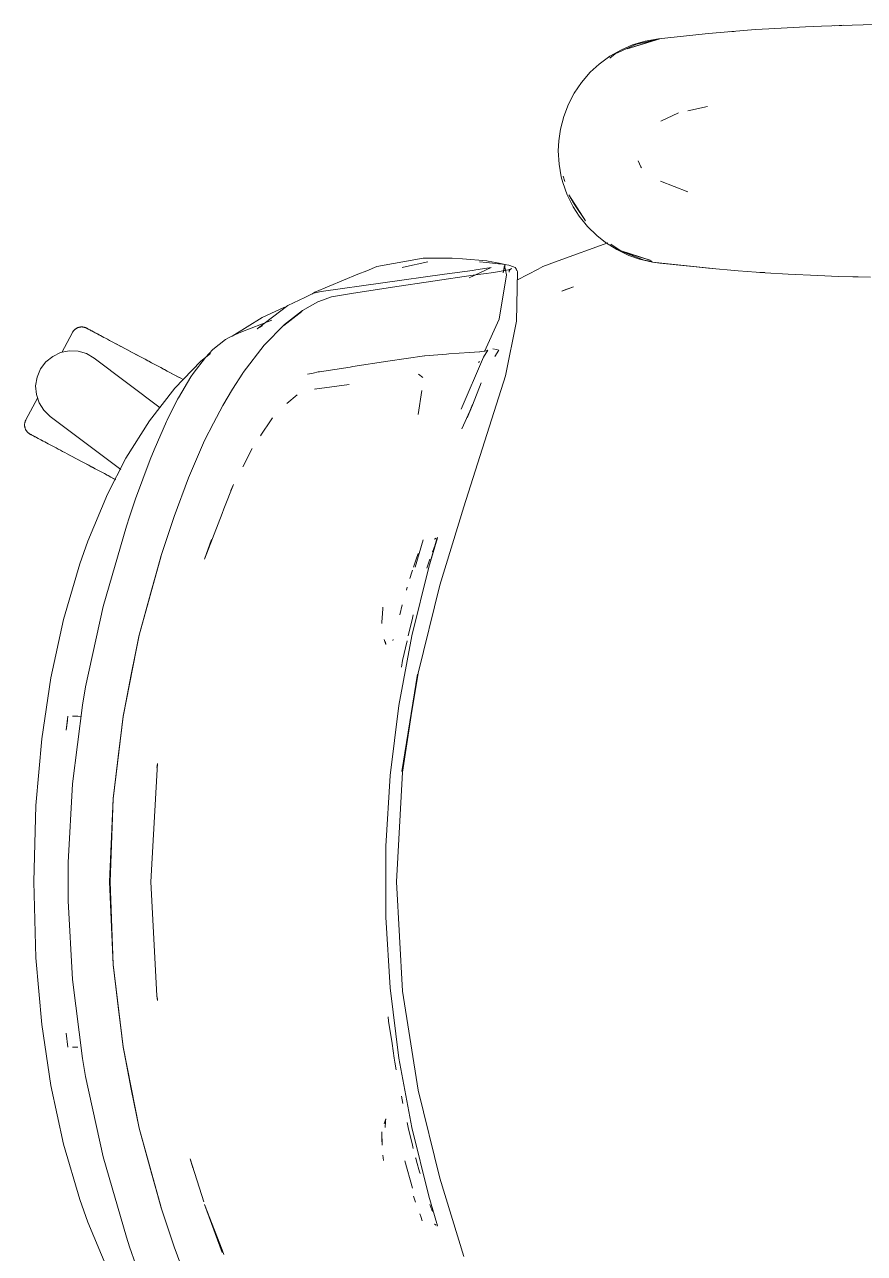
# Model space of a CAD drawing. Header units: millimetres. Extents: x 155927 to 295199, y -4084 to 97293.
# Drawn here: x 158395.9 to 158717.4, y 33034.4 to 33505.1 of the extents above; entities that cross this region are included whole.
import ezdxf

# ---------------------------------------------------------------- set-up
doc = ezdxf.new("R2010")
doc.units = ezdxf.units.MM
doc.header["$MEASUREMENT"] = 0
doc.layers.add('G-IMPT', color=8, linetype='CONTINUOUS', lineweight=9)
doc.layers.add('I-FURN', color=8, linetype='CONTINUOUS', lineweight=9)

msp = doc.modelspace()

# ---------------------------------------------------------------- linework, layer by layer
at = {"layer": 'G-IMPT'}
for p, q in [((158700.88, 33504.57), (158712.64, 33504.96)), ((158705.77, 33504.71), (158707.7, 33504.82)), ((158707.7, 33504.82), (158709.2, 33504.84)), ((158721.06, 33505.13), (158712.64, 33504.96)), ((158656.45, 33501.59), (158638.52, 33499.68)), ((158660.58, 33501.94), (158656.45, 33501.59)), ((158675.63, 33503.18), (158660.58, 33501.94)), ((158667.45, 33502.53), (158665.77, 33502.36)), ((158675.63, 33503.18), (158680.72, 33503.51)), ((158680.72, 33503.51), (158694.86, 33504.32)), ((158700.88, 33504.57), (158694.86, 33504.32)), ((158624.38, 33495.51), (158619.93, 33493)), ((158630.07, 33497.64), (158622, 33493.9)), ((158624.38, 33495.51), (158628.61, 33497.32)), ((158639.03, 33499.68), (158626.57, 33495.85)), ((158626.57, 33495.85), (158635.72, 33498.77)), ((158628.61, 33497.32), (158633.48, 33498.79)), ((158630.07, 33497.64), (158638.47, 33499.56)), ((158638.52, 33499.68), (158633.48, 33498.79)), ((158639.03, 33499.68), (158635.72, 33498.77)), ((158615.85, 33490), (158619.93, 33493)), ((158619.89, 33492.31), (158622, 33493.9)), ((158609.09, 33483), (158612.41, 33486.84)), ((158615.85, 33490), (158612.41, 33486.84)), ((158606.26, 33478.84), (158609.09, 33483)), ((158606.26, 33478.84), (158604.07, 33474.67)), ((158604.07, 33474.67), (158602.24, 33469.96)), ((158657.24, 33473.72), (158649.8, 33472.14)), ((158600.98, 33465.09), (158602.24, 33469.96)), ((158639.4, 33468.11), (158646.19, 33471.38)), ((158600.98, 33465.09), (158600.33, 33460.58)), ((158600.16, 33456.73), (158600.33, 33460.58)), ((158600.16, 33456.73), (158600.45, 33451.69)), ((158630.77, 33452.91), (158631.79, 33450.68)), ((158600.45, 33451.69), (158601.33, 33446.74)), ((158631.79, 33450.68), (158632.08, 33450.23)), ((158601.33, 33446.74), (158601.9, 33444.62)), ((158603.61, 33439.84), (158601.9, 33444.62)), ((158602.7, 33445.05), (158602.08, 33447.08)), ((158649.74, 33441.01), (158639.31, 33445.16)), ((158603.61, 33439.84), (158605.85, 33435.33)), ((158604.25, 33439.94), (158606.42, 33436.26)), ((158604.25, 33439.94), (158610.58, 33429.99)), ((158605.85, 33435.33), (158608.12, 33431.79)), ((158606.42, 33436.26), (158610.58, 33429.99)), ((158611.3, 33427.81), (158608.12, 33431.79)), ((158611.3, 33427.81), (158614.91, 33424.26)), ((158619.11, 33421.52), (158600.17, 33414.58)), ((158614.91, 33424.26), (158618.22, 33421.64)), ((158622.54, 33418.91), (158618.22, 33421.64)), ((158623.87, 33418.52), (158620.29, 33420.94)), ((158548.39, 33415.68), (158530.7, 33412.44)), ((158548.39, 33415.68), (158555.36, 33415.7)), ((158555.36, 33415.7), (158559.53, 33415.7)), ((158563.49, 33415.36), (158559.53, 33415.7)), ((158572.81, 33414.56), (158563.49, 33415.36)), ((158622.54, 33418.91), (158627.12, 33416.72)), ((158623.87, 33418.52), (158626.57, 33417.61)), ((158623.87, 33418.52), (158635.72, 33414.7)), ((158633.09, 33414.91), (158624.9, 33418.11)), ((158626.57, 33417.61), (158635.72, 33414.7)), ((158627.12, 33416.72), (158631.26, 33415.27)), ((158636.22, 33414.12), (158631.26, 33415.27)), ((158523.47, 33409.45), (158526.84, 33410.84)), ((158530.7, 33412.44), (158526.84, 33410.84)), ((158540.95, 33412.22), (158540.38, 33412.07)), ((158550.26, 33414.27), (158540.95, 33412.22)), ((158556.67, 33409.49), (158567.34, 33410.93)), ((158574.52, 33412.12), (158566.11, 33408.13)), ((158568.63, 33411.15), (158567.34, 33410.93)), ((158568.63, 33411.15), (158573.65, 33411.98)), ((158572.64, 33414.04), (158570.05, 33414.25)), ((158577.33, 33413.52), (158572.64, 33414.04)), ((158572.81, 33414.56), (158573.28, 33414.52)), ((158573.28, 33414.52), (158577.53, 33413.7)), ((158574.52, 33412.12), (158573.65, 33411.98)), ((158581.76, 33411.32), (158575.49, 33410.21)), ((158577.94, 33413.45), (158577.33, 33413.52)), ((158577.53, 33413.7), (158579.85, 33413.26)), ((158577.94, 33413.45), (158581.22, 33412.91)), ((158579.13, 33409.98), (158579.85, 33413.26)), ((158579.13, 33409.98), (158579.62, 33412.85)), ((158579.62, 33412.85), (158580.3, 33409.27)), ((158581.14, 33411.15), (158582.23, 33411.71)), ((158581.14, 33411.15), (158581.76, 33411.32)), ((158583.08, 33412.36), (158581.22, 33412.91)), ((158581.33, 33410.28), (158581.41, 33410.78)), ((158581.73, 33411.32), (158581.41, 33410.78)), ((158581.73, 33411.32), (158582.23, 33411.71)), ((158583.08, 33412.36), (158583.62, 33412.04)), ((158583.62, 33412.04), (158584, 33411.54)), ((158584.6, 33410.51), (158584, 33411.54)), ((158584.12, 33410.92), (158584, 33411.54)), ((158584, 33411.54), (158584.02, 33411.47)), ((158584.12, 33410.92), (158584.02, 33411.47)), ((158584.22, 33391.52), (158584.6, 33410.51)), ((158584.54, 33407.32), (158592.44, 33411.46)), ((158592.44, 33411.46), (158594.2, 33412.39)), ((158600.17, 33414.58), (158594.2, 33412.39)), ((158636.14, 33414.33), (158633.09, 33414.91)), ((158636.22, 33414.12), (158659.17, 33411.66)), ((158636.22, 33414.12), (158639.03, 33413.78)), ((158636.22, 33414.12), (158657.65, 33411.76)), ((158659.17, 33411.66), (158639.03, 33413.78)), ((158657.65, 33411.76), (158669.05, 33410.78)), ((158679.34, 33410.05), (158669.05, 33410.78)), ((158507.02, 33402.66), (158523.47, 33409.45)), ((158556.67, 33409.49), (158509.46, 33402.82)), ((158567.64, 33409.1), (158536.76, 33404.55)), ((158575.49, 33410.21), (158567.64, 33409.1)), ((158577.59, 33392.22), (158580.3, 33409.27)), ((158677.3, 33410.19), (158675.88, 33410.32)), ((158677.3, 33410.19), (158679.2, 33410.1)), ((158679.34, 33410.05), (158688.21, 33409.49)), ((158699.52, 33408.95), (158688.21, 33409.49)), ((158699.52, 33408.95), (158707.4, 33408.65)), ((158719.7, 33408.36), (158707.4, 33408.65)), ((158712.92, 33408.5), (158715, 33408.5)), ((158503.1, 33400.6), (158506.46, 33402.17)), ((158505.85, 33401.89), (158507.02, 33402.66)), ((158509.46, 33402.82), (158506.46, 33402.17)), ((158513.32, 33400.85), (158521, 33402.15)), ((158536.76, 33404.55), (158521, 33402.15)), ((158601.48, 33402.98), (158605.94, 33404.62)), ((158601.48, 33402.98), (158602.06, 33403.24)), ((158605.94, 33404.62), (158602.06, 33403.24)), ((158484.87, 33388.62), (158496.58, 33397.56)), ((158495.39, 33396.89), (158486.76, 33392.91)), ((158503.1, 33400.6), (158496.58, 33397.56)), ((158502.28, 33395.6), (158508.11, 33398.89)), ((158508.11, 33398.89), (158508.53, 33399.1)), ((158513.32, 33400.85), (158508.53, 33399.1)), ((158486.76, 33392.91), (158475.31, 33385.79)), ((158490.53, 33391.85), (158478.62, 33387.35)), ((158495.1, 33389.88), (158502.05, 33395.27)), ((158495.1, 33389.88), (158498.68, 33392.68)), ((158502.28, 33395.6), (158495.31, 33390.18)), ((158502.05, 33395.27), (158498.68, 33392.68)), ((158577.59, 33392.22), (158571.98, 33379.87)), ((158476.39, 33386.27), (158478.62, 33387.35)), ((158484.87, 33388.62), (158486.9, 33389.78)), ((158487.58, 33382.28), (158495.31, 33390.18)), ((158584.22, 33391.52), (158580.02, 33370.57)), ((158472.82, 33384.48), (158467.96, 33380.62)), ((158472.82, 33384.48), (158473.96, 33385.1)), ((158473.96, 33385.1), (158476.39, 33386.27)), ((158487.58, 33382.28), (158479.55, 33371.84)), ((158465.06, 33377.6), (158460.35, 33371.47)), ((158463.39, 33376.18), (158467.06, 33379.18)), ((158467.96, 33380.62), (158465.06, 33377.6)), ((158534.93, 33376.21), (158549, 33378.24)), ((158549.08, 33378.25), (158549, 33378.24)), ((158549.08, 33378.25), (158557.33, 33378.87)), ((158557.33, 33378.87), (158558.31, 33378.94)), ((158558.31, 33378.94), (158566.17, 33379.5)), ((158571.48, 33377.72), (158563.05, 33357.74)), ((158566.17, 33379.5), (158570.05, 33379.8)), ((158570.13, 33379.8), (158570.05, 33379.8)), ((158570.13, 33379.8), (158572.51, 33380.1)), ((158573.24, 33380.39), (158571.48, 33377.72)), ((158572.52, 33380.1), (158572.51, 33380.1)), ((158572.52, 33380.1), (158573.24, 33380.39)), ((158575.16, 33380.86), (158576.51, 33380.69)), ((158575.86, 33377.93), (158577.39, 33380.42)), ((158577.45, 33380.4), (158575.86, 33377.93)), ((158577.39, 33380.42), (158575.9, 33377.95)), ((158576.51, 33380.69), (158577.39, 33380.42)), ((158577.45, 33380.4), (158577.39, 33380.42)), ((158463.39, 33376.18), (158453.43, 33365.88)), ((158520.46, 33373.92), (158508.73, 33372.11)), ((158520.46, 33373.92), (158521.07, 33374.01)), ((158521.58, 33374.09), (158521.07, 33374.01)), ((158534.93, 33376.21), (158521.58, 33374.09)), ((158570.03, 33376), (158569.59, 33375.73)), ((158454.75, 33362.18), (158459.48, 33370.18)), ((158460.35, 33371.47), (158459.48, 33370.18)), ((158475.5, 33365.49), (158479.39, 33371.59)), ((158479.39, 33371.59), (158479.55, 33371.84)), ((158504.12, 33371.16), (158506.28, 33371.62)), ((158506.28, 33371.62), (158508.27, 33372.04)), ((158508.73, 33372.11), (158508.27, 33372.04)), ((158548.34, 33369.86), (158546.7, 33371.14)), ((158564.03, 33320.33), (158580.02, 33370.57)), ((158443.63, 33353.28), (158453.43, 33365.88)), ((158475.5, 33365.49), (158471.74, 33359.26)), ((158520.16, 33367.24), (158506.8, 33365.46)), ((158506.8, 33365.46), (158507.27, 33365.6)), ((158547.99, 33364.91), (158546.59, 33355.75)), ((158547.99, 33364.91), (158547.95, 33364.56)), ((158567.34, 33359.38), (158570.6, 33367.85)), ((158454.44, 33361.58), (158450.44, 33353.57)), ((158454.44, 33361.58), (158454.75, 33362.18)), ((158468.17, 33352.47), (158471.74, 33359.26)), ((158496.3, 33359.96), (158500.21, 33363.3)), ((158567.35, 33359.59), (158565.32, 33354.47)), ((158565.33, 33354.48), (158567.35, 33359.59)), ((158567.34, 33359.38), (158565.33, 33354.48)), ((158490.03, 33353.33), (158490.78, 33354.43)), ((158566.32, 33357), (158563.27, 33350.29)), ((158434.65, 33338.99), (158443.63, 33353.28)), ((158450.22, 33353.13), (158445.45, 33342.17)), ((158450.22, 33353.13), (158450.44, 33353.57)), ((158468.17, 33352.47), (158464.78, 33345.74)), ((158490.03, 33353.33), (158486.54, 33348.19)), ((158458.6, 33331.52), (158464.78, 33345.74)), ((158486.54, 33348.19), (158486.14, 33347.62)), ((158445.45, 33342.17), (158443.97, 33338.49)), ((158483, 33342.72), (158479.46, 33335.75)), ((158427.56, 33325.21), (158434.65, 33338.99)), ((158438.37, 33323.42), (158443.97, 33338.49)), ((158453.14, 33316.64), (158458.6, 33331.52)), ((158472.11, 33319.56), (158475.83, 33328.88)), ((158475.83, 33328.88), (158474.83, 33326.64)), ((158420.04, 33307.24), (158427.56, 33325.21)), ((158438.37, 33323.42), (158436.03, 33316.59)), ((158434.84, 33312.99), (158436.03, 33316.59)), ((158453.14, 33316.64), (158448.14, 33301.72)), ((158464.73, 33300.38), (158471.44, 33317.83)), ((158471.44, 33317.83), (158472.11, 33319.56)), ((158554.85, 33290.35), (158564.03, 33320.33)), ((158434.84, 33312.99), (158425.89, 33282.16)), ((158420.04, 33307.24), (158416.97, 33298.5)), ((158464.73, 33300.38), (158467.45, 33307.81)), ((158545.43, 33297.3), (158548.46, 33307.73)), ((158550.62, 33297.3), (158553.89, 33308.52)), ((158550.62, 33297.3), (158553.74, 33308.12)), ((158550.62, 33297.3), (158553.68, 33307.83)), ((158552.8, 33307.98), (158553.41, 33308.37)), ((158552.8, 33307.98), (158553.01, 33308.13)), ((158553.68, 33307.83), (158553.74, 33308.12)), ((158553.89, 33308.52), (158553.76, 33308.77)), ((158546.55, 33302.48), (158545.79, 33300.32)), ((158552, 33303.08), (158552.35, 33304.05)), ((158552.35, 33304.05), (158552.75, 33305.12)), ((158416.97, 33298.5), (158410.8, 33277.26)), ((158439.75, 33271.22), (158448.14, 33301.72)), ((158439.75, 33271.22), (158448.18, 33301.63)), ((158444.4, 33288.47), (158448.18, 33301.63)), ((158545.54, 33299.6), (158544.77, 33297.29)), ((158545.54, 33299.6), (158545.79, 33300.32)), ((158549.99, 33297.3), (158550.73, 33299.53)), ((158551.01, 33300.33), (158550.73, 33299.53)), ((158544.14, 33295.38), (158543.35, 33292.89)), ((158544.07, 33270.98), (158550.62, 33297.3)), ((158544.39, 33296.16), (158544.14, 33295.38)), ((158549.99, 33297.3), (158549.84, 33296.84)), ((158444.4, 33288.47), (158439.75, 33271.22)), ((158542.36, 33289.59), (158542.03, 33288.47)), ((158554.85, 33290.35), (158546.54, 33256.67)), ((158419.23, 33251.37), (158425.89, 33282.16)), ((158532.76, 33277.74), (158533.03, 33281.45)), ((158533.03, 33281.45), (158533.07, 33281.93)), ((158540.45, 33282.8), (158539.46, 33278.94)), ((158540.45, 33282.8), (158540.06, 33281.27)), ((158544.31, 33277.72), (158544.65, 33279)), ((158410.8, 33277.26), (158405.98, 33254.9)), ((158532.65, 33275.67), (158532.66, 33276.37)), ((158532.76, 33277.74), (158532.66, 33276.37)), ((158542.75, 33270.97), (158544.31, 33277.72)), ((158433.58, 33240.1), (158439.79, 33271.34)), ((158439.79, 33271.34), (158433.58, 33240.17)), ((158439.75, 33271.22), (158436.67, 33256.2)), ((158534.19, 33267.58), (158533.5, 33269.53)), ((158536.86, 33269.18), (158536.99, 33269.59)), ((158544.07, 33270.98), (158539.14, 33244.32)), ((158534.19, 33267.58), (158533.97, 33268.63)), ((158540.59, 33261.57), (158542.3, 33268.99)), ((158540.12, 33258.94), (158540.59, 33261.57)), ((158433.58, 33240.1), (158436.67, 33256.2)), ((158546.54, 33256.67), (158540.28, 33218.93)), ((158540.28, 33218.93), (158546.27, 33256.29)), ((158540.54, 33218.75), (158546.27, 33256.29)), ((158402.49, 33231.48), (158405.98, 33254.9)), ((158418.04, 33244.45), (158419.23, 33251.37)), ((158414.23, 33214.28), (158418.04, 33244.45)), ((158539.14, 33244.32), (158535.84, 33217.4)), ((158412.39, 33240.18), (158411.74, 33234.77)), ((158412.31, 33238.53), (158411.74, 33234.77)), ((158414.15, 33240.21), (158416.25, 33240.14)), ((158414.15, 33240.21), (158414.27, 33240.21)), ((158417.49, 33240.09), (158416.25, 33240.14)), ((158429.75, 33208.58), (158433.58, 33240.17)), ((158429.79, 33208.54), (158433.58, 33240.1)), ((158431.63, 33224.62), (158433.58, 33240.1)), ((158400.23, 33205.91), (158402.49, 33231.48)), ((158431.63, 33224.62), (158429.79, 33208.54)), ((158444.25, 33176.77), (158446.75, 33222.11)), ((158446.75, 33222.11), (158446.52, 33220.49)), ((158446.52, 33220.49), (158446.75, 33221.8)), ((158446.79, 33222.04), (158446.75, 33221.8)), ((158540.54, 33218.75), (158538.18, 33176.77)), ((158412.61, 33184.08), (158414.23, 33214.28)), ((158534.19, 33190.33), (158535.84, 33217.4)), ((158428.42, 33176.77), (158429.75, 33208.58)), ((158429.79, 33208.54), (158428.65, 33176.77)), ((158429.79, 33208.54), (158429.12, 33193.65)), ((158399.38, 33176.77), (158400.23, 33205.91)), ((158429.12, 33193.65), (158428.65, 33176.77)), ((158534.19, 33163.21), (158534.19, 33190.33)), ((158412.61, 33184.08), (158412.52, 33176.77)), ((158400.23, 33147.62), (158399.38, 33176.77)), ((158412.61, 33169.45), (158412.52, 33176.77)), ((158429.75, 33144.95), (158428.42, 33176.77)), ((158429.12, 33159.88), (158428.65, 33176.77)), ((158429.79, 33144.99), (158428.65, 33176.77)), ((158444.19, 33176.77), (158446.52, 33133.04)), ((158444.25, 33176.77), (158446.52, 33133.04)), ((158540.54, 33134.78), (158538.18, 33176.77)), ((158412.61, 33169.45), (158414.23, 33139.25)), ((158534.19, 33163.21), (158535.84, 33136.13)), ((158429.12, 33159.88), (158429.79, 33144.99)), ((158402.49, 33122.05), (158400.23, 33147.62)), ((158429.75, 33144.95), (158433.58, 33113.36)), ((158429.79, 33144.99), (158433.58, 33113.44)), ((158429.79, 33144.99), (158431.63, 33128.91)), ((158414.23, 33139.25), (158418.04, 33109.08)), ((158446.52, 33133.04), (158446.78, 33131.26)), ((158446.52, 33133.04), (158446.75, 33131.73)), ((158539.14, 33109.22), (158535.84, 33136.13)), ((158546.54, 33096.86), (158540.54, 33134.78)), ((158433.58, 33113.44), (158431.63, 33128.91)), ((158446.79, 33131.49), (158446.75, 33131.73)), ((158535.23, 33123.37), (158535.04, 33125.03)), ((158536.52, 33114.84), (158535.23, 33123.37)), ((158405.98, 33098.63), (158402.49, 33122.05)), ((158412.39, 33113.35), (158411.74, 33118.77)), ((158536.52, 33114.84), (158537.37, 33109.22)), ((158416.25, 33113.39), (158414.15, 33113.32)), ((158414.15, 33113.32), (158414.27, 33113.32)), ((158439.75, 33082.31), (158433.58, 33113.44)), ((158433.58, 33113.44), (158436.67, 33097.33)), ((158439.75, 33082.31), (158433.58, 33113.36)), ((158537.37, 33109.22), (158537.62, 33107.59)), ((158544.07, 33082.55), (158539.14, 33109.22)), ((158418.04, 33109.08), (158419.23, 33102.16)), ((158538.17, 33104.69), (158537.62, 33107.59)), ((158425.89, 33071.37), (158419.23, 33102.16)), ((158410.8, 33076.27), (158405.98, 33098.63)), ((158439.75, 33082.31), (158436.67, 33097.33)), ((158546.54, 33096.86), (158554.85, 33063.18)), ((158540.1, 33094.58), (158540.64, 33091.77)), ((158534.19, 33085.95), (158533.5, 33084)), ((158533.97, 33084.91), (158534.19, 33085.95)), ((158444.4, 33065.06), (158439.75, 33082.31)), ((158439.75, 33082.31), (158448.14, 33051.81)), ((158439.75, 33082.31), (158448.18, 33051.9)), ((158533.93, 33082.74), (158533.94, 33082.6)), ((158533.97, 33084.91), (158533.94, 33082.6)), ((158542.3, 33084.54), (158542.75, 33082.56)), ((158544.31, 33075.81), (158542.75, 33082.56)), ((158544.07, 33082.55), (158550.62, 33056.23)), ((158416.97, 33055.03), (158410.8, 33076.27)), ((158532.65, 33080.9), (158532.74, 33075.84)), ((158532.65, 33080.9), (158532.65, 33078.11)), ((158532.74, 33075.84), (158532.65, 33078.11)), ((158533.05, 33072.05), (158533.26, 33069.95)), ((158544.31, 33075.81), (158544.64, 33074.51)), ((158425.89, 33071.37), (158434.84, 33040.54)), ((158459.2, 33070.62), (158460.28, 33067.19)), ((158459.2, 33070.62), (158464.45, 33054.14)), ((158544.34, 33059.33), (158541.41, 33069.8)), ((158545.61, 33070.79), (158545.56, 33070.97)), ((158545.93, 33069.65), (158545.61, 33070.79)), ((158545.93, 33069.65), (158547.04, 33065.66)), ((158444.4, 33065.06), (158448.18, 33051.9)), ((158547.04, 33065.66), (158547.25, 33064.97)), ((158564.03, 33033.21), (158554.85, 33063.18)), ((158416.97, 33055.03), (158420.04, 33046.29)), ((158464.73, 33053.15), (158471.55, 33034.74)), ((158464.73, 33053.15), (158471.44, 33035.7)), ((158544.78, 33056.24), (158545.51, 33054.02)), ((158550.62, 33056.23), (158553.69, 33045.8)), ((158551.78, 33051.03), (158551.04, 33053.13)), ((158448.14, 33051.81), (158453.14, 33036.89)), ((158547.5, 33048.48), (158547.12, 33049.49)), ((158547.5, 33048.48), (158548.11, 33046.82)), ((158551.78, 33051.03), (158552.02, 33050.37)), ((158420.04, 33046.29), (158427.56, 33028.32)), ((158552.8, 33045.55), (158553.01, 33045.4)), ((158552.8, 33045.55), (158553.41, 33045.16)), ((158553.76, 33045.53), (158553.69, 33045.8)), ((158553.83, 33045.23), (158553.76, 33045.53)), ((158553.8, 33044.77), (158553.89, 33045.01)), ((158553.89, 33045.01), (158553.83, 33045.23)), ((158434.84, 33040.54), (158436.03, 33036.94)), ((158438.44, 33030), (158436.03, 33036.94)), ((158458.6, 33022.01), (158453.14, 33036.89)), ((158471.44, 33035.7), (158472.11, 33033.97))]:
    msp.add_line(p, q, dxfattribs=at)
at = {"layer": 'I-FURN'}
for p, q in [((158414.16, 33387.14), (158410.13, 33379.56)), ((158414.16, 33387.14), (158414.24, 33387.29)), ((158414.24, 33387.29), (158414.32, 33387.42)), ((158414.32, 33387.42), (158414.41, 33387.56)), ((158414.41, 33387.56), (158414.5, 33387.69)), ((158414.5, 33387.69), (158414.6, 33387.81)), ((158414.6, 33387.81), (158414.71, 33387.94)), ((158414.71, 33387.94), (158414.82, 33388.05)), ((158414.82, 33388.05), (158414.93, 33388.17)), ((158414.93, 33388.17), (158415.05, 33388.28)), ((158415.05, 33388.28), (158415.17, 33388.38)), ((158415.17, 33388.38), (158415.3, 33388.48)), ((158415.3, 33388.48), (158415.43, 33388.57)), ((158415.43, 33388.57), (158415.57, 33388.66)), ((158415.57, 33388.66), (158415.71, 33388.75)), ((158415.71, 33388.75), (158415.85, 33388.82)), ((158415.85, 33388.82), (158415.99, 33388.9)), ((158415.99, 33388.9), (158416.14, 33388.96)), ((158416.14, 33388.96), (158416.29, 33389.02)), ((158416.29, 33389.02), (158416.44, 33389.08)), ((158416.44, 33389.08), (158416.59, 33389.12)), ((158416.59, 33389.12), (158416.75, 33389.17)), ((158416.75, 33389.17), (158416.91, 33389.2)), ((158416.91, 33389.2), (158417.07, 33389.23)), ((158417.07, 33389.23), (158417.22, 33389.25)), ((158417.22, 33389.25), (158417.39, 33389.27)), ((158417.39, 33389.27), (158417.55, 33389.28)), ((158417.55, 33389.28), (158417.71, 33389.28)), ((158417.71, 33389.28), (158417.87, 33389.28)), ((158417.87, 33389.28), (158418.03, 33389.27)), ((158418.03, 33389.27), (158418.19, 33389.26)), ((158418.19, 33389.26), (158418.35, 33389.23)), ((158418.35, 33389.23), (158418.51, 33389.2)), ((158418.51, 33389.2), (158418.67, 33389.17)), ((158418.67, 33389.17), (158418.82, 33389.13)), ((158418.82, 33389.13), (158418.98, 33389.08)), ((158418.98, 33389.08), (158419.13, 33389.03)), ((158419.13, 33389.03), (158419.28, 33388.97)), ((158419.28, 33388.97), (158419.42, 33388.9)), ((158419.42, 33388.9), (158419.57, 33388.83)), ((158419.57, 33388.83), (158419.61, 33388.81)), ((158419.61, 33388.81), (158419.63, 33388.8)), ((158419.66, 33388.79), (158419.61, 33388.81)), ((158419.61, 33388.81), (158419.61, 33388.81)), ((158419.63, 33388.8), (158419.69, 33388.77)), ((158419.74, 33388.74), (158419.66, 33388.79)), ((158419.69, 33388.77), (158419.79, 33388.72)), ((158419.86, 33388.68), (158419.74, 33388.74)), ((158419.79, 33388.72), (158419.93, 33388.64)), ((158420.02, 33388.59), (158419.86, 33388.68)), ((158419.93, 33388.64), (158420.11, 33388.54)), ((158420.22, 33388.48), (158420.02, 33388.59)), ((158420.11, 33388.54), (158420.33, 33388.43)), ((158420.46, 33388.36), (158420.22, 33388.48)), ((158420.33, 33388.43), (158420.59, 33388.29)), ((158420.74, 33388.21), (158420.46, 33388.36)), ((158420.59, 33388.29), (158420.88, 33388.13)), ((158421.06, 33388.04), (158420.74, 33388.21)), ((158420.88, 33388.13), (158421.22, 33387.95)), ((158421.42, 33387.85), (158421.06, 33388.04)), ((158421.22, 33387.95), (158421.59, 33387.76)), ((158421.81, 33387.64), (158421.42, 33387.85)), ((158421.59, 33387.76), (158422, 33387.54)), ((158422.24, 33387.41), (158421.81, 33387.64)), ((158422, 33387.54), (158422.45, 33387.3)), ((158422.7, 33387.16), (158422.24, 33387.41)), ((158422.45, 33387.3), (158422.93, 33387.04)), ((158423.21, 33386.9), (158422.7, 33387.16)), ((158422.93, 33387.04), (158423.45, 33386.77)), ((158423.74, 33386.61), (158423.21, 33386.9)), ((158423.45, 33386.77), (158424, 33386.48)), ((158424.31, 33386.31), (158423.74, 33386.61)), ((158424, 33386.48), (158424.58, 33386.17)), ((158424.91, 33385.99), (158424.31, 33386.31)), ((158425.54, 33385.65), (158424.91, 33385.99)), ((158426.21, 33385.3), (158425.54, 33385.65)), ((158426.9, 33384.93), (158426.21, 33385.3)), ((158427.63, 33384.55), (158426.9, 33384.93)), ((158428.37, 33384.15), (158427.63, 33384.55)), ((158429.15, 33383.74), (158428.37, 33384.15)), ((158429.95, 33383.31), (158429.15, 33383.74)), ((158430.78, 33382.87), (158429.95, 33383.31)), ((158430.33, 33383.11), (158431.16, 33382.67)), ((158431.62, 33382.42), (158430.78, 33382.87)), ((158431.16, 33382.67), (158432.02, 33382.21)), ((158432.49, 33381.96), (158431.62, 33382.42)), ((158404, 33375.9), (158406.62, 33378.03)), ((158406.62, 33378.03), (158409.67, 33379.47)), ((158409.67, 33379.47), (158412.97, 33380.14)), ((158412.97, 33380.14), (158416.34, 33380)), ((158416.34, 33380), (158419.58, 33379.06)), ((158419.58, 33379.06), (158422.5, 33377.37)), ((158432.02, 33382.21), (158432.9, 33381.75)), ((158433.38, 33381.49), (158432.49, 33381.96)), ((158432.9, 33381.75), (158433.79, 33381.27)), ((158434.28, 33381.01), (158433.38, 33381.49)), ((158433.79, 33381.27), (158434.71, 33380.78)), ((158435.21, 33380.52), (158434.28, 33381.01)), ((158434.71, 33380.78), (158435.64, 33380.29)), ((158436.14, 33380.02), (158435.21, 33380.52)), ((158435.64, 33380.29), (158436.58, 33379.79)), ((158437.1, 33379.51), (158436.14, 33380.02)), ((158436.58, 33379.79), (158437.54, 33379.28)), ((158438.06, 33379), (158437.1, 33379.51)), ((158437.54, 33379.28), (158438.51, 33378.76)), ((158439.03, 33378.48), (158438.06, 33379)), ((158438.51, 33378.76), (158439.49, 33378.24)), ((158440.02, 33377.96), (158439.03, 33378.48)), ((158439.49, 33378.24), (158440.47, 33377.72)), ((158441.01, 33377.43), (158440.02, 33377.96)), ((158440.47, 33377.72), (158441.47, 33377.19)), ((158400.65, 33370.1), (158401.97, 33373.2)), ((158401.97, 33373.2), (158404, 33375.9)), ((158422.5, 33377.37), (158447.82, 33358.29)), ((158442.01, 33376.9), (158441.01, 33377.43)), ((158441.47, 33377.19), (158442.47, 33376.66)), ((158443.01, 33376.37), (158442.01, 33376.9)), ((158442.47, 33376.66), (158443.47, 33376.12)), ((158444.01, 33375.84), (158443.01, 33376.37)), ((158443.47, 33376.12), (158444.47, 33375.59)), ((158445.02, 33375.3), (158444.01, 33375.84)), ((158444.47, 33375.59), (158445.48, 33375.06)), ((158446.02, 33374.77), (158445.02, 33375.3)), ((158445.48, 33375.06), (158446.48, 33374.52)), ((158447.02, 33374.23), (158446.02, 33374.77)), ((158446.48, 33374.52), (158447.48, 33373.99)), ((158448.02, 33373.7), (158447.02, 33374.23)), ((158447.48, 33373.99), (158448.48, 33373.46)), ((158449.02, 33373.17), (158448.02, 33373.7)), ((158448.48, 33373.46), (158449.47, 33372.93)), ((158450, 33372.65), (158449.02, 33373.17)), ((158449.47, 33372.93), (158450.46, 33372.41)), ((158400.1, 33366.77), (158400.65, 33370.1)), ((158450.98, 33372.13), (158450, 33372.65)), ((158450.46, 33372.41), (158451.43, 33371.89)), ((158451.95, 33371.61), (158450.98, 33372.13)), ((158451.43, 33371.89), (158452.39, 33371.38)), ((158452.91, 33371.1), (158451.95, 33371.61)), ((158452.39, 33371.38), (158453.35, 33370.87)), ((158453.85, 33370.6), (158452.91, 33371.1)), ((158453.35, 33370.87), (158454.28, 33370.37)), ((158454.78, 33370.11), (158453.85, 33370.6)), ((158454.28, 33370.37), (158455.21, 33369.88)), ((158455.7, 33369.62), (158454.78, 33370.11)), ((158455.21, 33369.88), (158455.62, 33369.66)), ((158456.59, 33369.15), (158455.7, 33369.62)), ((158400.37, 33363.41), (158400.1, 33366.77)), ((158400.82, 33362.06), (158396.35, 33353.65)), ((158401.43, 33360.21), (158400.37, 33363.41)), ((158403.23, 33357.36), (158401.43, 33360.21)), ((158405.66, 33355.02), (158403.23, 33357.36)), ((158432.73, 33334.62), (158405.66, 33355.02)), ((158395.87, 33351.75), (158395.88, 33351.91)), ((158395.88, 33351.58), (158395.87, 33351.75)), ((158395.88, 33351.91), (158395.89, 33352.07)), ((158395.89, 33351.42), (158395.88, 33351.58)), ((158395.89, 33352.07), (158395.9, 33352.23)), ((158395.9, 33351.26), (158395.89, 33351.42)), ((158395.9, 33352.23), (158395.92, 33352.39)), ((158395.93, 33351.1), (158395.9, 33351.26)), ((158395.92, 33352.39), (158395.95, 33352.55)), ((158395.96, 33350.95), (158395.93, 33351.1)), ((158395.95, 33352.55), (158395.99, 33352.7)), ((158395.99, 33350.79), (158395.96, 33350.95)), ((158395.99, 33352.7), (158396.03, 33352.86)), ((158396.03, 33350.63), (158395.99, 33350.79)), ((158396.03, 33352.86), (158396.08, 33353.01)), ((158396.08, 33350.48), (158396.03, 33350.63)), ((158396.08, 33353.01), (158396.13, 33353.17)), ((158396.14, 33350.33), (158396.08, 33350.48)), ((158396.13, 33353.17), (158396.19, 33353.32)), ((158396.2, 33350.18), (158396.14, 33350.33)), ((158396.19, 33353.32), (158396.25, 33353.46)), ((158396.26, 33350.03), (158396.2, 33350.18)), ((158396.25, 33353.46), (158396.33, 33353.61)), ((158396.33, 33349.89), (158396.26, 33350.03)), ((158396.33, 33353.61), (158396.35, 33353.65)), ((158396.41, 33349.74), (158396.33, 33349.89)), ((158396.49, 33349.61), (158396.41, 33349.74)), ((158396.58, 33349.47), (158396.49, 33349.61)), ((158396.68, 33349.34), (158396.58, 33349.47)), ((158396.78, 33349.21), (158396.68, 33349.34)), ((158396.88, 33349.09), (158396.78, 33349.21)), ((158396.99, 33348.97), (158396.88, 33349.09)), ((158397.1, 33348.86), (158396.99, 33348.97)), ((158397.22, 33348.75), (158397.1, 33348.86)), ((158397.34, 33348.64), (158397.22, 33348.75)), ((158397.47, 33348.54), (158397.34, 33348.64)), ((158397.6, 33348.45), (158397.47, 33348.54)), ((158397.73, 33348.36), (158397.6, 33348.45)), ((158397.87, 33348.27), (158397.73, 33348.36)), ((158398.01, 33348.2), (158397.87, 33348.27)), ((158398.02, 33348.19), (158398.01, 33348.2)), ((158398.01, 33348.2), (158398.03, 33348.19)), ((158398.06, 33348.17), (158398.02, 33348.19)), ((158398.03, 33348.19), (158398.09, 33348.15)), ((158398.14, 33348.13), (158398.06, 33348.17)), ((158398.09, 33348.15), (158398.19, 33348.1)), ((158398.26, 33348.06), (158398.14, 33348.13)), ((158398.19, 33348.1), (158398.33, 33348.03)), ((158398.43, 33347.98), (158398.26, 33348.06)), ((158398.33, 33348.03), (158398.51, 33347.93)), ((158398.63, 33347.87), (158398.43, 33347.98)), ((158398.51, 33347.93), (158398.73, 33347.81)), ((158398.87, 33347.74), (158398.63, 33347.87)), ((158398.73, 33347.81), (158398.99, 33347.68)), ((158399.15, 33347.59), (158398.87, 33347.74)), ((158398.99, 33347.68), (158399.29, 33347.52)), ((158399.46, 33347.42), (158399.15, 33347.59)), ((158399.29, 33347.52), (158399.62, 33347.34)), ((158399.82, 33347.23), (158399.46, 33347.42)), ((158399.62, 33347.34), (158400, 33347.14)), ((158400.21, 33347.03), (158399.82, 33347.23)), ((158400, 33347.14), (158400.41, 33346.92)), ((158400.64, 33346.8), (158400.21, 33347.03)), ((158400.41, 33346.92), (158400.85, 33346.69)), ((158401.11, 33346.55), (158400.64, 33346.8)), ((158400.85, 33346.69), (158401.33, 33346.43)), ((158401.61, 33346.28), (158401.11, 33346.55)), ((158401.33, 33346.43), (158401.85, 33346.15)), ((158402.14, 33346), (158401.61, 33346.28)), ((158401.85, 33346.15), (158402.4, 33345.86)), ((158402.71, 33345.7), (158402.14, 33346)), ((158402.4, 33345.86), (158402.99, 33345.55)), ((158402.99, 33345.55), (158403.6, 33345.22)), ((158403.6, 33345.22), (158404.25, 33344.88)), ((158404.25, 33344.88), (158404.93, 33344.52)), ((158404.93, 33344.52), (158405.64, 33344.14)), ((158405.64, 33344.14), (158406.37, 33343.75)), ((158406.37, 33343.75), (158407.13, 33343.35)), ((158407.13, 33343.35), (158407.92, 33342.93)), ((158407.92, 33342.93), (158408.73, 33342.5)), ((158408.73, 33342.5), (158409.57, 33342.05)), ((158409.57, 33342.05), (158410.42, 33341.6)), ((158410.42, 33341.6), (158411.3, 33341.13)), ((158411.3, 33341.13), (158412.2, 33340.65)), ((158412.69, 33340.39), (158412.17, 33340.67)), ((158412.2, 33340.65), (158413.11, 33340.17)), ((158413.61, 33339.9), (158412.69, 33340.39)), ((158413.11, 33340.17), (158414.04, 33339.67)), ((158414.55, 33339.4), (158413.61, 33339.9)), ((158414.04, 33339.67), (158414.98, 33339.17)), ((158415.5, 33338.9), (158414.55, 33339.4)), ((158414.98, 33339.17), (158415.94, 33338.66)), ((158416.46, 33338.38), (158415.5, 33338.9)), ((158415.94, 33338.66), (158416.91, 33338.15)), ((158417.44, 33337.87), (158416.46, 33338.38)), ((158416.91, 33338.15), (158417.89, 33337.63)), ((158418.42, 33337.34), (158417.44, 33337.87)), ((158417.89, 33337.63), (158418.88, 33337.1)), ((158419.41, 33336.82), (158418.42, 33337.34)), ((158418.88, 33337.1), (158419.87, 33336.57)), ((158420.41, 33336.29), (158419.41, 33336.82)), ((158419.87, 33336.57), (158420.87, 33336.04)), ((158421.41, 33335.75), (158420.41, 33336.29)), ((158420.87, 33336.04), (158421.87, 33335.51)), ((158422.42, 33335.22), (158421.41, 33335.75)), ((158421.87, 33335.51), (158422.88, 33334.97)), ((158423.42, 33334.69), (158422.42, 33335.22)), ((158422.88, 33334.97), (158423.88, 33334.44)), ((158424.43, 33334.15), (158423.42, 33334.69)), ((158423.88, 33334.44), (158424.89, 33333.91)), ((158425.43, 33333.62), (158424.43, 33334.15)), ((158424.89, 33333.91), (158425.89, 33333.37)), ((158426.43, 33333.09), (158425.43, 33333.62)), ((158425.89, 33333.37), (158426.89, 33332.84)), ((158427.42, 33332.56), (158426.43, 33333.09)), ((158426.89, 33332.84), (158427.88, 33332.32)), ((158428.41, 33332.03), (158427.42, 33332.56)), ((158427.88, 33332.32), (158428.86, 33331.79)), ((158429.39, 33331.51), (158428.41, 33332.03)), ((158428.86, 33331.79), (158429.83, 33331.28)), ((158430.36, 33331), (158429.39, 33331.51)), ((158429.83, 33331.28), (158430.8, 33330.76))]:
    msp.add_line(p, q, dxfattribs=at)

doc.saveas('drawing.dxf')
